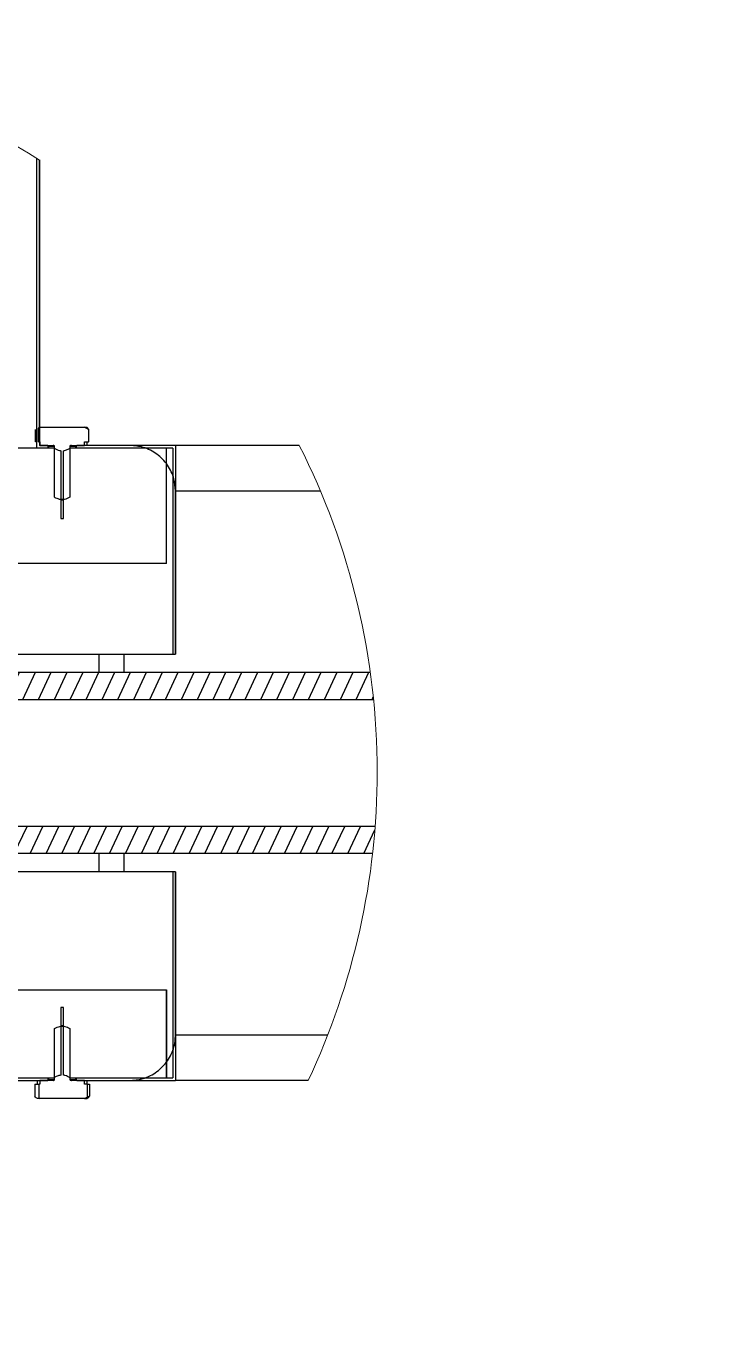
# Model space of a CAD drawing. Header units: millimetres. Extents: x 2 to 1187, y 2 to 839.
# Drawn here: x 573.7 to 648.9, y 150.4 to 293.2 of the extents above; entities that cross this region are included whole.
import ezdxf

# ---------------------------------------------------------------- set-up
doc = ezdxf.new("R2010")
doc.units = ezdxf.units.MM

msp = doc.modelspace()

# ---------------------------------------------------------------- hatches: boundary and pattern name
h = msp.add_hatch()
h.set_pattern_fill('ANSI31', color=256, scale=0.3)
h.paths.add_polyline_path([(600.3858, 723.2245), (600.3858, 724.6149), (599.1608, 724.6149, 0.41421356), (598.8858, 724.3399), (598.8858, 719.8899, 0.41421356), (599.1608, 719.6149), (600.3858, 719.6149), (600.3858, 721.0053, -0.44496628)])
h.paths.add_polyline_path([(648.8858, 724.3399, 0.41421356), (648.6108, 724.6149), (647.8858, 724.6149), (647.3858, 724.6149), (647.3858, 723.2245, -0.44496628), (647.3858, 721.0053), (647.3858, 719.6149), (648.6108, 719.6149, 0.41421356), (648.8858, 719.8899)])
h.paths.add_polyline_path([(648.8858, 681.5899, 0.41421356), (648.6108, 681.8649), (647.3858, 681.8649), (647.3858, 680.4745, -0.44496628), (647.3858, 678.2553), (647.3858, 676.8649), (648.6108, 676.8649, 0.41421356), (648.8858, 677.1399)])
h.paths.add_polyline_path([(600.3858, 678.2553, -0.44496628), (600.3858, 680.4745), (600.3858, 681.8649), (599.1608, 681.8649, 0.41421356), (598.8858, 681.5899), (598.8858, 677.1399, 0.41421356), (599.1608, 676.8649), (600.1358, 676.8649), (600.3858, 676.8649)])
h.paths.add_polyline_path([(204.0979, 197.9237, 0.41421356), (203.8229, 198.1987), (203.0979, 198.1987), (202.5979, 198.1987), (202.5979, 196.8084, -0.21244211), (203.0916, 195.6987, -0.21244211), (202.5979, 194.5891), (202.5979, 193.1987), (203.8229, 193.1987, 0.41421356), (204.0979, 193.4737)])
h.paths.add_polyline_path([(155.5979, 198.1987), (154.3729, 198.1987, 0.41421356), (154.0979, 197.9237), (154.0979, 193.4737, 0.41421356), (154.3729, 193.1987), (155.5979, 193.1987), (155.5979, 194.5891, -0.21244211), (155.1041, 195.6987, -0.21244211), (155.5979, 196.8084)])
h.paths.add_polyline_path([(155.5979, 154.0584), (155.5979, 155.4487), (154.3729, 155.4487, 0.41421356), (154.0979, 155.1737), (154.0979, 150.7237, 0.41421356), (154.3729, 150.4487), (155.3479, 150.4487), (155.5979, 150.4487), (155.5979, 151.8391, -0.44496628)])
h.paths.add_polyline_path([(204.0979, 155.1737, 0.41421356), (203.8229, 155.4487), (202.5979, 155.4487), (202.5979, 154.0584, -0.21244211), (203.0916, 152.9487, -0.21244211), (202.5979, 151.8391), (202.5979, 150.4487), (203.8229, 150.4487, 0.41421356), (204.0979, 150.7237)])
h = msp.add_hatch()
h.set_pattern_fill('ANSI31', color=256, scale=0.3, angle=90)
h.paths.add_polyline_path([(159.0979, 197.9237, 0.41421356), (158.8229, 198.1987), (157.5979, 198.1987), (157.5979, 196.8084, -0.21244211), (158.0916, 195.6987, -0.21244211), (157.5979, 194.5891), (157.5979, 193.1987), (158.8229, 193.1987, 0.41421356), (159.0979, 193.4737)])
h.paths.add_polyline_path([(200.5979, 196.8084), (200.5979, 198.1987), (199.3729, 198.1987, 0.41421356), (199.0979, 197.9237), (199.0979, 193.4737, 0.41421356), (199.3729, 193.1987), (200.3479, 193.1987), (200.5979, 193.1987), (200.5979, 194.5891, -0.44496628)])
h.paths.add_polyline_path([(157.5979, 154.0584), (157.5979, 155.4487), (158.8229, 155.4487), (159.0979, 155.4487), (159.0979, 150.4487), (158.8229, 150.4487), (157.5979, 150.4487), (157.5979, 151.8391, 0.44496628)])
h.paths.add_polyline_path([(200.5979, 154.0584), (200.5979, 155.4487), (199.3729, 155.4487, 0.41421356), (199.0979, 155.1737), (199.0979, 150.7237, 0.41421356), (199.3729, 150.4487), (200.5979, 150.4487), (200.5979, 151.8391, -0.44496628)])
h.paths.add_polyline_path([(603.8858, 724.3399, 0.41421356), (603.6108, 724.6149), (602.3858, 724.6149), (602.3858, 723.2245, -0.44496628), (602.3858, 721.0053), (602.3858, 719.6149), (603.6108, 719.6149, 0.41421356), (603.8858, 719.8899)])
h.paths.add_polyline_path([(645.3858, 724.6149), (644.1608, 724.6149, 0.41421356), (643.8858, 724.3399), (643.8858, 719.8899, 0.41421356), (644.1608, 719.6149), (645.1358, 719.6149), (645.3858, 719.6149), (645.3858, 721.0053, -0.44496628), (645.3858, 723.2245)])
h.paths.add_polyline_path([(645.3858, 680.4745), (645.3858, 681.8649), (644.1608, 681.8649, 0.41421356), (643.8858, 681.5899), (643.8858, 677.1399, 0.41421356), (644.1608, 676.8649), (645.3858, 676.8649), (645.3858, 678.2553, -0.44496628)])
h.paths.add_polyline_path([(603.8858, 681.5899, 0.41421356), (603.6108, 681.8649), (602.6358, 681.8649), (602.3858, 681.8649), (602.3858, 680.4745, -0.44496628), (602.3858, 678.2553), (602.3858, 676.8649), (603.6108, 676.8649, 0.41421356), (603.8858, 677.1399)])
h = msp.add_hatch()
h.set_pattern_fill('ANSI31', color=256, scale=0.5, angle=20)
h.paths.add_polyline_path([(611.6338, 221.9833), (551.1151, 221.9833), (551.1151, 201.9833), (611.8867, 201.9833, 0.00944837), (612.1701, 204.9833), (553.6201, 204.9833), (553.6201, 218.9833), (611.9939, 218.9833, 0.00947399)])
h.paths.add_polyline_path([(514.1986, 220.9833), (511.6936, 220.9833), (511.6936, 202.9833), (514.1986, 202.9833)])

# ---------------------------------------------------------------- linework, layer by layer
at = {"color": 7, "linetype": 'Continuous', "lineweight": 25}
for p, q in [((574.8386, 278.6521), (574.8386, 246.6833)), ((575.1387, 278.464), (575.1387, 246.9833)), ((575.1569, 248.9833), (575.1569, 278.4526)), ((574.7213, 247.3833), (574.7213, 248.7377)), ((575.2033, 248.9833), (575.048, 248.9028)), ((575.048, 247.3833), (575.048, 248.9028)), ((575.2033, 248.9833), (575.1569, 248.9833)), ((575.2033, 248.9833), (580.1105, 248.9833)), ((580.5519, 248.7523), (580.1105, 248.9833)), ((580.1105, 248.9833), (580.4065, 248.9833)), ((580.5924, 248.7377), (580.3828, 248.9833)), ((580.5519, 248.7523), (580.5519, 247.3833)), ((580.5519, 248.7523), (580.5924, 248.7377)), ((580.5924, 247.3833), (580.5924, 248.7377)), ((574.8386, 247.3833), (574.7213, 247.3833)), ((575.048, 247.3833), (575.2033, 247.3833)), ((575.2033, 247.3833), (575.2033, 246.9833)), ((580.1105, 247.3833), (580.5519, 247.3833)), ((580.1105, 246.9833), (580.1105, 247.3833)), ((580.4069, 246.9833), (580.4069, 247.3833)), ((580.5924, 247.3833), (580.5519, 247.3833)), ((576.772, 246.6833), (572.6376, 246.6833)), ((576.0893, 246.6833), (574.8386, 246.6833)), ((576.0575, 246.9833), (575.1387, 246.9833)), ((575.2033, 246.9833), (576.6482, 246.9833)), ((576.0575, 246.9833), (576.0893, 246.9583)), ((576.0893, 246.9583), (576.0893, 246.6833)), ((576.123, 246.9583), (576.0893, 246.9583)), ((576.1569, 246.8833), (576.1569, 246.6833)), ((576.8158, 246.8833), (576.1569, 246.8833)), ((576.8158, 241.2638), (576.8158, 246.8833)), ((577.5156, 246.4083), (577.5156, 238.9344)), ((577.7982, 238.9344), (577.7982, 246.4083)), ((578.498, 246.8833), (578.498, 241.2638)), ((579.1569, 246.8833), (578.498, 246.8833)), ((589.1432, 246.6833), (578.5418, 246.6833)), ((578.6656, 246.9833), (580.1105, 246.9833)), ((579.1569, 246.6833), (579.1569, 246.8833)), ((579.2245, 246.9583), (579.1907, 246.9583)), ((579.2245, 246.9583), (579.2563, 246.9833)), ((579.2245, 246.6833), (579.2245, 246.9583)), ((589.8434, 246.6833), (579.2245, 246.6833)), ((585.1422, 246.9833), (579.2563, 246.9833)), ((590.1435, 246.9833), (585.1569, 246.9833)), ((589.1432, 233.9833), (589.1432, 246.6833)), ((589.1569, 233.9833), (589.1569, 246.6833)), ((589.8434, 246.6833), (589.8434, 223.9833)), ((590.1435, 246.9833), (590.1435, 241.9833)), ((603.8071, 246.9833), (590.1435, 246.9833)), ((590.1435, 241.9833), (590.1435, 223.9833)), ((590.1435, 241.9833), (606.1236, 241.9833)), ((590.1569, 223.9833), (590.1569, 241.9833)), ((577.5156, 240.9833), (577.7982, 240.9833)), ((577.5156, 238.9344), (577.7982, 238.9344)), ((589.1432, 233.9833), (572.6376, 233.9833)), ((589.1569, 233.9833), (589.1432, 233.9833)), ((558.6569, 223.9833), (589.8434, 223.9833)), ((581.7104, 223.9833), (581.7104, 221.9833)), ((584.4377, 223.9833), (584.4377, 221.9833)), ((589.8434, 223.9833), (590.1435, 223.9833)), ((590.1569, 223.9833), (590.1435, 223.9833)), ((551.1151, 221.9833), (611.6338, 221.9833)), ((553.6201, 218.9833), (611.9939, 218.9833)), ((612.1702, 204.9833), (553.6201, 204.9833)), ((611.8867, 201.9833), (551.1151, 201.9833)), ((581.7104, 201.9833), (581.7104, 199.9833)), ((584.4377, 201.9833), (584.4377, 199.9833)), ((589.8434, 199.9833), (572.6569, 199.9833)), ((589.8434, 199.9833), (589.8434, 177.2833)), ((590.1435, 199.9833), (589.8434, 199.9833)), ((590.1435, 199.9833), (590.1435, 181.9833)), ((590.1435, 199.9833), (590.1569, 199.9833)), ((590.1569, 181.9833), (590.1569, 199.9833)), ((572.6376, 186.9833), (589.1432, 186.9833)), ((589.1432, 186.9833), (589.1432, 177.2833)), ((589.1569, 186.9833), (589.1432, 186.9833)), ((589.1569, 177.2833), (589.1569, 186.9833)), ((577.7982, 185.0322), (577.5156, 185.0322)), ((577.5156, 185.0322), (577.5156, 177.5583)), ((577.7982, 177.5583), (577.7982, 185.0322)), ((577.7982, 182.9833), (577.5156, 182.9833)), ((576.8158, 177.0833), (576.8158, 182.7028)), ((578.498, 182.7028), (578.498, 177.0833)), ((590.1435, 181.9833), (590.1435, 176.9833)), ((606.9358, 181.9833), (590.1435, 181.9833)), ((489.2245, 177.2833), (576.0893, 177.2833)), ((556.124, 177.2833), (576.772, 177.2833)), ((576.0893, 177.2833), (576.0893, 177.0083)), ((576.1569, 177.2833), (576.1569, 177.0833)), ((576.1569, 177.0833), (576.8158, 177.0833)), ((578.498, 177.0833), (579.1569, 177.0833)), ((578.5418, 177.2833), (589.1432, 177.2833)), ((579.1569, 177.0833), (579.1569, 177.2833)), ((579.2245, 177.2833), (589.8434, 177.2833)), ((579.2245, 177.0083), (579.2245, 177.2833)), ((489.2563, 176.9833), (576.0575, 176.9833)), ((574.6497, 176.5833), (574.6497, 175.2289)), ((574.6497, 176.5833), (574.9599, 176.5833)), ((574.9069, 176.9833), (574.9069, 176.5833)), ((574.9599, 176.5833), (575.1003, 176.5833)), ((575.2033, 176.5833), (575.1003, 176.5833)), ((575.1003, 175.0366), (575.1003, 176.5833)), ((575.2033, 176.9833), (575.2033, 176.5833)), ((576.6482, 176.9833), (575.2033, 176.9833)), ((576.0893, 177.0083), (576.0575, 176.9833)), ((576.0893, 177.0083), (576.123, 177.0083)), ((580.1105, 176.9833), (578.6656, 176.9833)), ((579.1907, 177.0083), (579.2378, 177.0083)), ((579.2563, 176.9833), (579.2245, 177.0083)), ((579.2563, 176.9833), (585.1422, 176.9833)), ((580.1105, 176.5833), (580.1105, 176.9833)), ((580.4109, 176.5833), (580.1105, 176.5833)), ((580.4069, 176.5833), (580.4069, 176.9833)), ((580.4109, 176.5833), (580.4109, 175.1398)), ((580.4109, 176.5833), (580.6641, 176.5833)), ((580.6641, 176.5833), (580.6641, 175.2289)), ((585.1569, 176.9833), (590.1435, 176.9833)), ((604.7843, 176.9833), (590.1435, 176.9833)), ((575.1003, 175.0366), (574.9599, 174.9833)), ((575.2033, 174.9833), (574.9599, 174.9833)), ((575.1003, 175.0366), (575.2033, 174.9833)), ((580.1105, 174.9833), (575.2033, 174.9833)), ((580.1105, 174.9833), (580.4109, 175.1398)), ((580.1105, 174.9833), (580.4056, 174.9833)), ((580.6641, 175.2289), (580.4109, 175.1398))]:
    msp.add_line(p, q, dxfattribs=at)
at = {"color": 7, "linetype": 'Continuous', "lineweight": 25, "flags": 128}
msp.add_lwpolyline([(585.1569, 176.9833), (586.1323, 177.0794), (586.8628, 177.2833)], dxfattribs=at)
at = {"color": 7, "linetype": 'Continuous', "lineweight": 18}
for centre, radius, start, end in [((532.6569, 210.9833), 79.7393, 57.792512, 122.207477), ((532.6569, 210.9833), 79.7393, 359.999986, 26.838111), ((532.6568, 210.9833), 79.7394, 334.761392, 359.999992)]:
    msp.add_arc(centre, radius, start, end, dxfattribs=at)
at = {"color": 7, "linetype": 'Continuous', "lineweight": 25}
for centre, start, end in [((576.0569, 246.8833), 0.008455, 89.995814), ((579.2569, 246.8833), 90.004186, 179.991545), ((576.0569, 177.0833), 270.005097, 359.993836), ((579.2569, 177.0833), 180.006164, 269.994903)]:
    msp.add_arc(centre, 0.1, start, end, dxfattribs=at)
for points, knots in [([(576.8158, 246.8833), (576.8151, 246.8899), (576.8135, 246.9047), (576.799, 246.9283), (576.7679, 246.955), (576.7155, 246.978), (576.6717, 246.9815), (576.6482, 246.9833)], [0, 0, 0, 0, 0.09328544, 0.20837808, 0.38105874, 0.66861673, 1, 1, 1, 1]), ([(576.772, 246.6833), (576.9597, 246.5834), (577.1972, 246.4569), (577.4604, 246.4167), (577.5156, 246.4083)], [0, 0, 0, 0, 0.790072015, 1, 1, 1, 1]), ([(577.7982, 246.4083), (577.9424, 246.4389), (578.2041, 246.4945), (578.4372, 246.6248), (578.5418, 246.6833)], [0, 0, 0, 0, 0.55130174, 1, 1, 1, 1]), ([(578.6656, 246.9833), (578.6372, 246.9807), (578.5924, 246.9767), (578.5414, 246.9514), (578.5146, 246.9277), (578.5004, 246.905), (578.4988, 246.8902), (578.498, 246.8833)], [0, 0, 0, 0, 0.39939839, 0.63108483, 0.79163173, 0.90256602, 1, 1, 1, 1]), ([(590.1435, 241.9833), (590.1092, 242.4232), (590.0314, 243.4239), (589.3389, 244.8684), (588.1555, 246.088), (586.6861, 246.85), (585.6334, 246.9409), (585.1422, 246.9833)], [0, 0, 0, 0, 0.16833211, 0.38292054, 0.59753014, 0.812185, 1, 1, 1, 1]), ([(578.498, 241.2638), (578.3128, 241.1711), (577.9938, 241.0115), (577.4448, 240.991), (577.0741, 241.1242), (576.8648, 241.2373), (576.8158, 241.2638)], [0, 0, 0, 0, 0.34650139, 0.59694476, 0.90564784, 1, 1, 1, 1]), ([(576.8158, 182.7028), (577.001, 182.7955), (577.32, 182.9551), (577.869, 182.9756), (578.2396, 182.8424), (578.449, 182.7293), (578.498, 182.7028)], [0, 0, 0, 0, 0.346501862, 0.596945057, 0.905647876, 1, 1, 1, 1]), ([(585.1422, 176.9833), (585.2818, 176.9869), (585.9813, 177.0052), (587.2271, 177.3357), (588.6498, 178.2846), (589.6718, 179.6539), (590.1009, 180.9663), (590.1339, 181.7547), (590.1435, 181.9833)], [0, 0, 0, 0, 0.05356446, 0.26830636, 0.48303066, 0.69770899, 0.91233511, 1, 1, 1, 1]), ([(576.6482, 176.9833), (576.6545, 176.9834), (576.6871, 176.9842), (576.7337, 176.9951), (576.7792, 177.02), (576.8026, 177.0431), (576.8141, 177.0647), (576.8153, 177.0777), (576.8158, 177.0833)], [0, 0, 0, 0, 0.089767781, 0.461757162, 0.662023262, 0.816363146, 0.921220361, 1, 1, 1, 1]), ([(577.5156, 177.5583), (577.3713, 177.5277), (577.1097, 177.4721), (576.8766, 177.3418), (576.772, 177.2833)], [0, 0, 0, 0, 0.55129305, 1, 1, 1, 1]), ([(578.5418, 177.2833), (578.3541, 177.3832), (578.1166, 177.5097), (577.8534, 177.5499), (577.7982, 177.5583)], [0, 0, 0, 0, 0.79005695, 1, 1, 1, 1]), ([(578.498, 177.0833), (578.4987, 177.0767), (578.5003, 177.0619), (578.5148, 177.0383), (578.5459, 177.0116), (578.5983, 176.9886), (578.6421, 176.9851), (578.6656, 176.9833)], [0, 0, 0, 0, 0.093291849, 0.208409946, 0.38109239, 0.668630171, 1, 1, 1, 1]), ([(574.9599, 174.9833), (574.9525, 174.9836), (574.8186, 174.9895), (574.7317, 175.1126), (574.6497, 175.2289)], [0, 0, 0, 0, 0.05521554, 1, 1, 1, 1]), ([(580.3539, 174.9833), (580.3613, 174.9836), (580.4952, 174.9895), (580.582, 175.1126), (580.6641, 175.2289)], [0, 0, 0, 0, 0.055215556, 1, 1, 1, 1])]:
    msp.add_open_spline(points, degree=3, knots=knots, dxfattribs=at)

doc.saveas('drawing.dxf')
